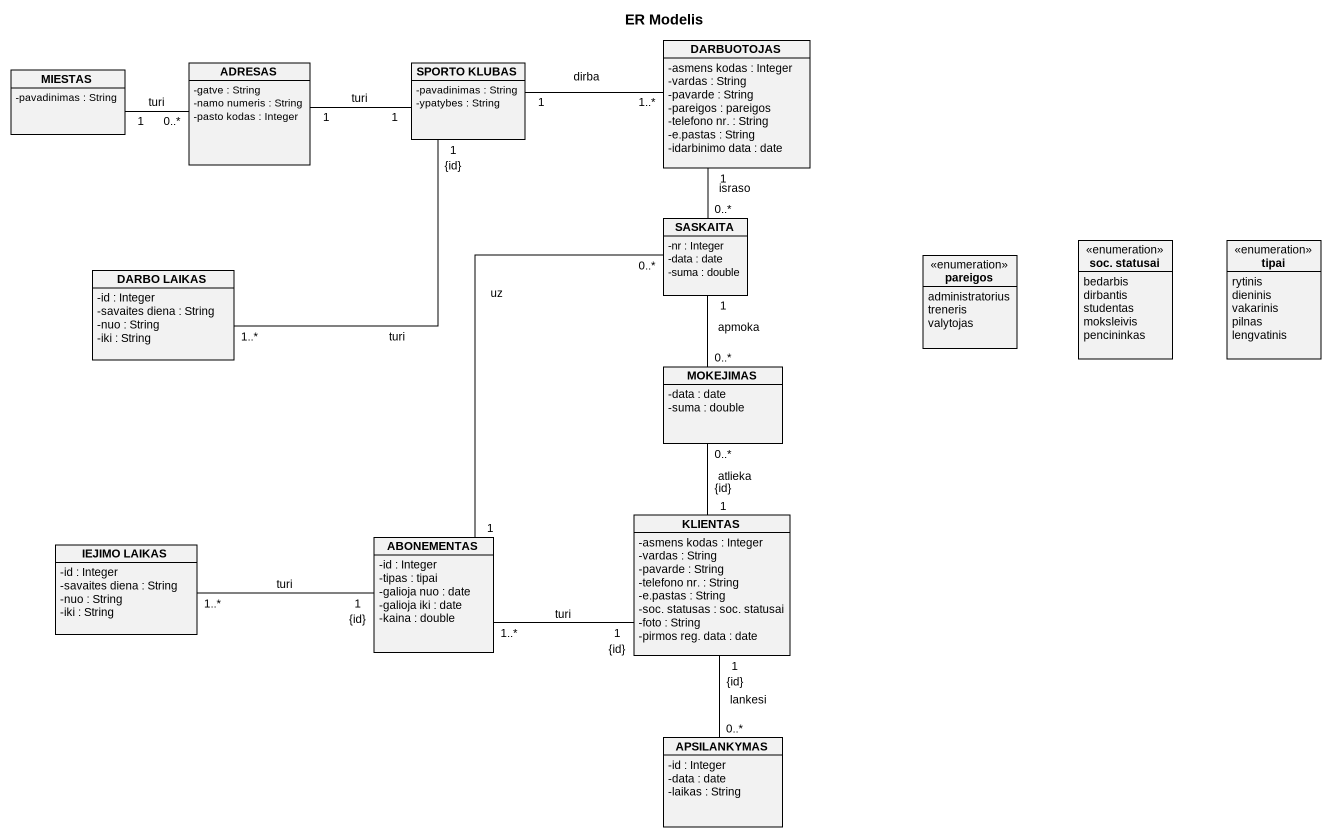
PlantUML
@startuml
title ER Modelis
hide circle
hide empty members
skinparam classAttributeIconSize 0
class MIESTAS {
  -pavadinimas : String
}
class ADRESAS {
  -gatve : String
  -namo numeris : String
  -pasto kodas : Integer
}
class "SPORTO KLUBAS" as SPORTO_KLUBAS {
  -pavadinimas : String
  -ypatybes : String
}
class DARBUOTOJAS {
  -asmens kodas : Integer
  -vardas : String
  -pavarde : String
  -pareigos : pareigos
  -telefono nr. : String
  -e.pastas : String
  -idarbinimo data : date
}
class SASKAITA {
  -nr : Integer
  -data : date
  -suma : double
}
enum pareigos {
  administratorius
  treneris
  valytojas
}
enum "soc. statusai" as soc_statusai {
  bedarbis
  dirbantis
  studentas
  moksleivis
  pencininkas
}
enum tipai {
  rytinis
  dieninis
  vakarinis
  pilnas
  lengvatinis
}
class "DARBO LAIKAS" as DARBO_LAIKAS {
  -id : Integer
  -savaites diena : String
  -nuo : String
  -iki : String
}
class MOKEJIMAS {
  -data : date
  -suma : double
}
class "IEJIMO LAIKAS" as IEJIMO_LAIKAS {
  -id : Integer
  -savaites diena : String
  -nuo : String
  -iki : String
}
class ABONEMENTAS {
  -id : Integer
  -tipas : tipai
  -galioja nuo : date
  -galioja iki : date
  -kaina : double
}
class KLIENTAS {
  -asmens kodas : Integer
  -vardas : String
  -pavarde : String
  -telefono nr. : String
  -e.pastas : String
  -soc. statusas : soc. statusai
  -foto : String
  -pirmos reg. data : date
}
class APSILANKYMAS {
  -id : Integer
  -data : date
  -laikas : String
}
MIESTAS "1" -right- "0..*" ADRESAS : turi
ADRESAS "1" -right- "1" SPORTO_KLUBAS : turi
SPORTO_KLUBAS "1" -right- "1..*" DARBUOTOJAS : dirba
SPORTO_KLUBAS "1\n{id}" -- "1..*" DARBO_LAIKAS : turi
DARBUOTOJAS "1" -- "0..*" SASKAITA : israso
SASKAITA "0..*" -- "1" ABONEMENTAS : uz
MOKEJIMAS "0..*" -up- "1" SASKAITA : apmoka
ABONEMENTAS "1\n{id}" -left- "1..*" IEJIMO_LAIKAS : turi
KLIENTAS "1\n{id}" -up- "0..*" MOKEJIMAS : atlieka
KLIENTAS "1\n{id}" -left- "1..*" ABONEMENTAS : turi
KLIENTAS "1\n{id}" -- "0..*" APSILANKYMAS : lankesi
@enduml
